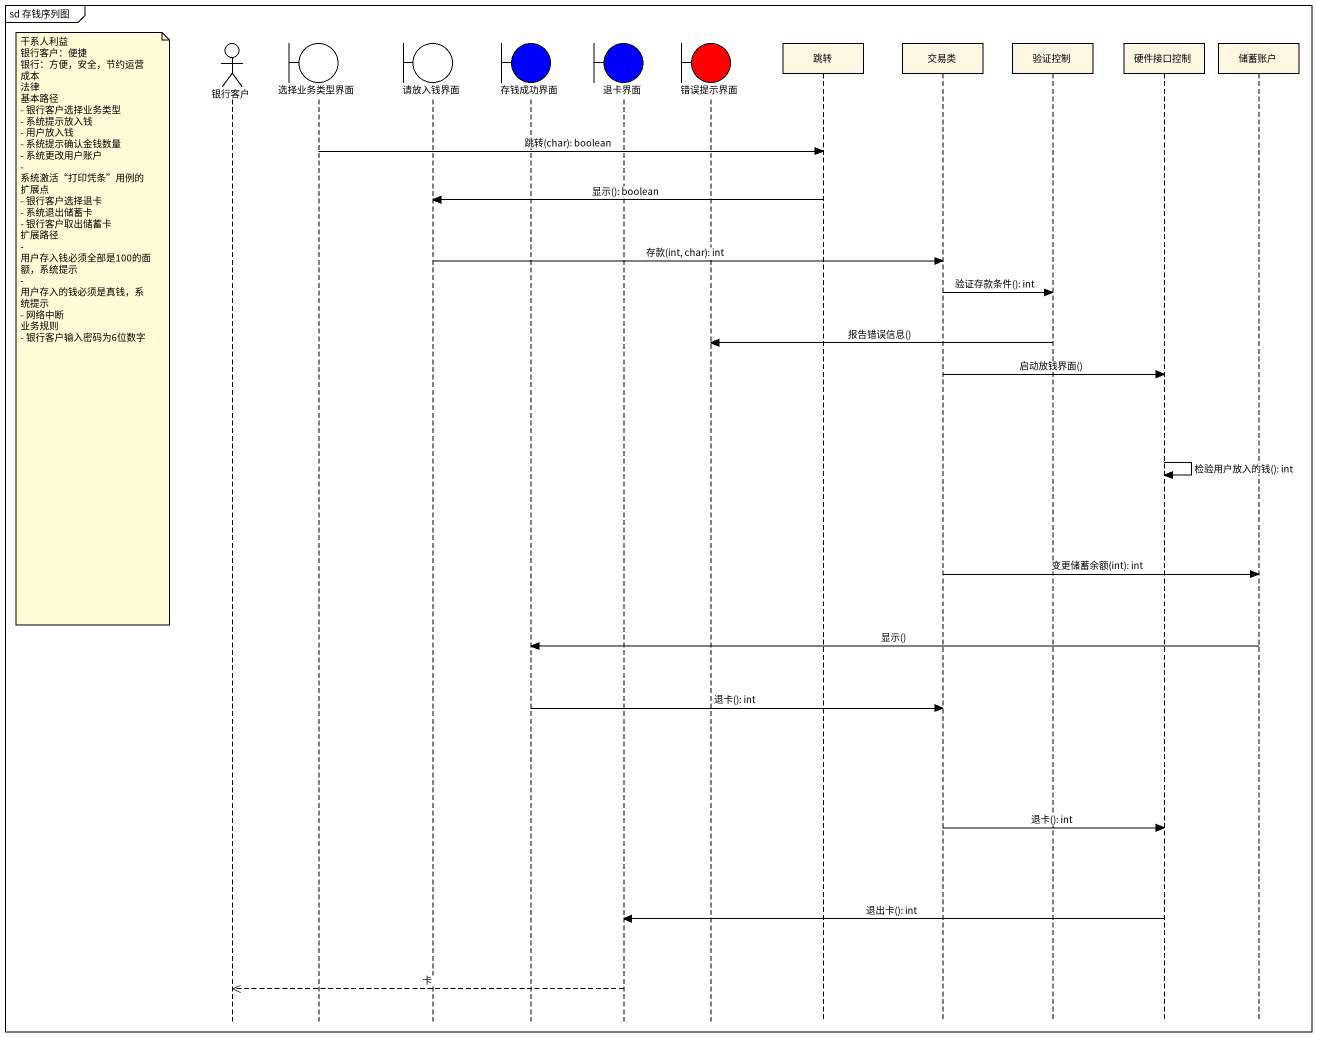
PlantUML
@startuml
mainframe sd 存钱序列图
hide footbox
actor 银行客户
boundary 选择业务类型界面
boundary 请放入钱界面
boundary 存钱成功界面 #0000FF
boundary 退卡界面 #0000FF
boundary 错误提示界面 #FF0000
participant 跳转
participant 交易类
participant 验证控制
participant 硬件接口控制
participant 储蓄账户

选择业务类型界面 -> 跳转 : 跳转(char): boolean
跳转 -> 请放入钱界面 : 显示(): boolean
请放入钱界面 -> 交易类 : 存款(int, char): int
交易类 -> 验证控制 : 验证存款条件(): int
note left of 银行客户
  干系人利益
  银行客户：便捷
  银行：方便，安全，节约运营成本
  法律
  基本路径
  - 银行客户选择业务类型
  - 系统提示放入钱
  - 用户放入钱
  - 系统提示确认金钱数量
  - 系统更改用户账户
  - 系统激活“打印凭条”用例的扩展点
  - 银行客户选择退卡
  - 系统退出储蓄卡
  - 银行客户取出储蓄卡
  扩展路径
  - 用户存入钱必须全部是100的面额，系统提示
  - 用户存入的钱必须是真钱，系统提示
  - 网络中断
  业务规则
  - 银行客户输入密码为6位数字
end note
验证控制 -> 错误提示界面 : 报告错误信息()
交易类 -> 硬件接口控制 : 启动放钱界面()
硬件接口控制 -> 硬件接口控制 : 检验用户放入的钱(): int
交易类 -> 储蓄账户 : 变更储蓄余额(int): int
储蓄账户 -> 存钱成功界面 : 显示()
存钱成功界面 -> 交易类 : 退卡(): int
交易类 -> 硬件接口控制 : 退卡(): int
硬件接口控制 -> 退卡界面 : 退出卡(): int
退卡界面 -->> 银行客户 : 卡
@enduml
